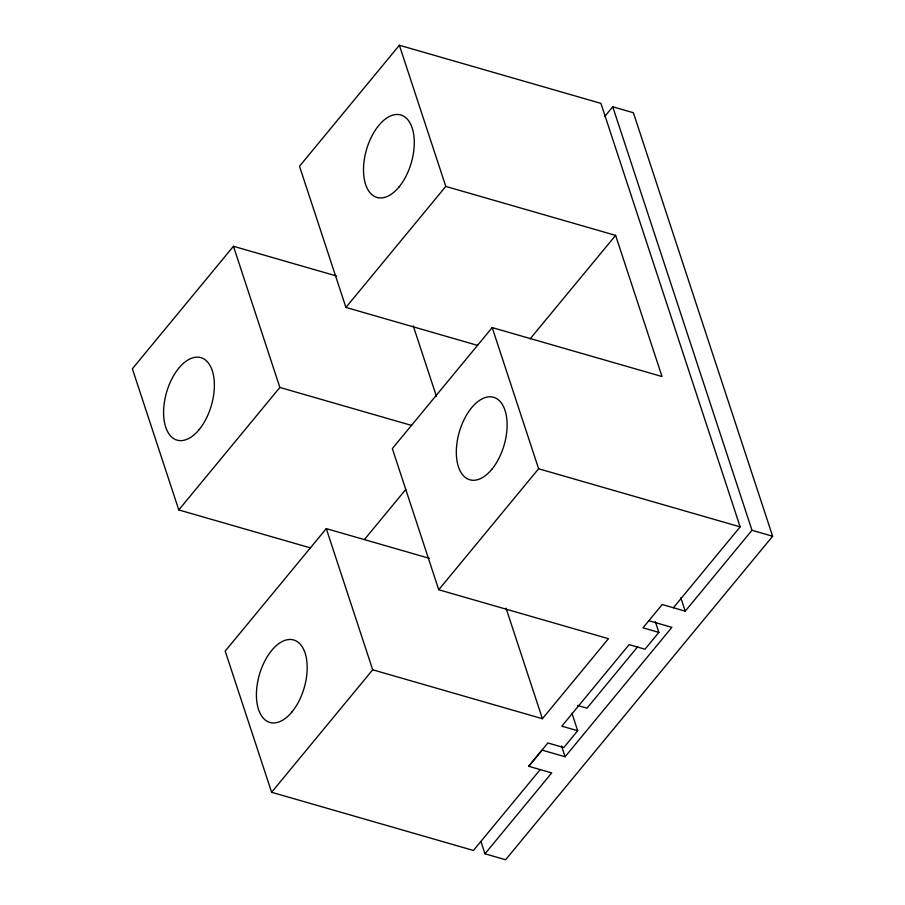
<?xml version="1.0" encoding="UTF-8"?>
<svg xmlns="http://www.w3.org/2000/svg" width="905" height="905" viewBox="0 0 905 905"><rect width="100%" height="100%" fill="white"/><g stroke="black" fill="none" stroke-linecap="round" stroke-linejoin="round"><path stroke-width="1.36" d="M604.732 116.485L612.753 106.779L633.387 112.729L772.632 536.235L505.624 859.75L484.978 853.8L551.733 772.915L528.712 766.286L547.898 742.971L563.815 747.564L577.695 730.742L571.971 713.321M336.649 276.036L233.456 246.284L132.368 368.765L178.783 509.934L310.472 547.898M673.411 607.753L740.154 526.868L600.931 103.374L399.377 45.25L299.51 166.249L345.925 307.417L477.648 345.393M178.783 509.934L279.871 387.453L233.456 246.284M345.925 307.417L445.792 186.419L399.377 45.25M429.456 558.362L326.286 528.622L225.198 651.102L271.613 792.271L473.428 850.462L540.206 769.601M445.792 186.419L615.615 235.379L662.019 376.537L492.196 327.587L392.34 448.586L438.744 589.755L608.465 638.692L542.412 718.717L372.702 669.791L326.286 528.622M364.591 539.346L405.745 489.492M530.07 338.923L615.615 235.379M271.613 792.271L372.702 669.791M438.744 589.755L538.611 468.756L492.196 327.587M528.712 766.286L542.061 750.109L565.082 756.75L671.883 627.346L648.862 620.706M637.731 646.69L587.006 708.163L577.526 705.425M655.344 621.678L658.874 632.403L644.982 649.224L629.111 644.643L561.824 726.172L577.695 730.742M658.874 632.403L642.98 627.81L662.211 604.529L685.243 611.169L751.987 530.285L612.753 106.779M279.871 387.453L411.583 425.429M538.611 468.756L740.154 526.868M751.987 530.285L772.632 536.235M680.832 597.764L685.243 611.169M561.564 746.025L565.082 756.75M413.246 325.845L436.459 396.435M506.053 608.171L542.412 718.717M481.019 841.741L484.978 853.8M199.089 429.649A42.92 23.338 -73.9 0 0 204.078 359.059A42.92 23.338 -73.9 0 0 163.748 407.917A42.92 23.338 -73.9 0 0 199.089 429.649M491.834 469.31A42.92 23.338 -73.9 0 0 496.811 398.709A42.92 23.338 -73.9 0 0 456.493 447.579A42.92 23.338 -73.9 0 0 491.834 469.31M399.015 186.973A42.92 23.338 -73.9 0 0 404.003 116.383A42.92 23.338 -73.9 0 0 363.674 165.242A42.92 23.338 -73.9 0 0 399.015 186.973M291.919 711.986A42.92 23.338 -73.9 0 0 296.908 641.396A42.92 23.338 -73.9 0 0 256.579 690.255A42.92 23.338 -73.9 0 0 291.919 711.986"/></g></svg>
